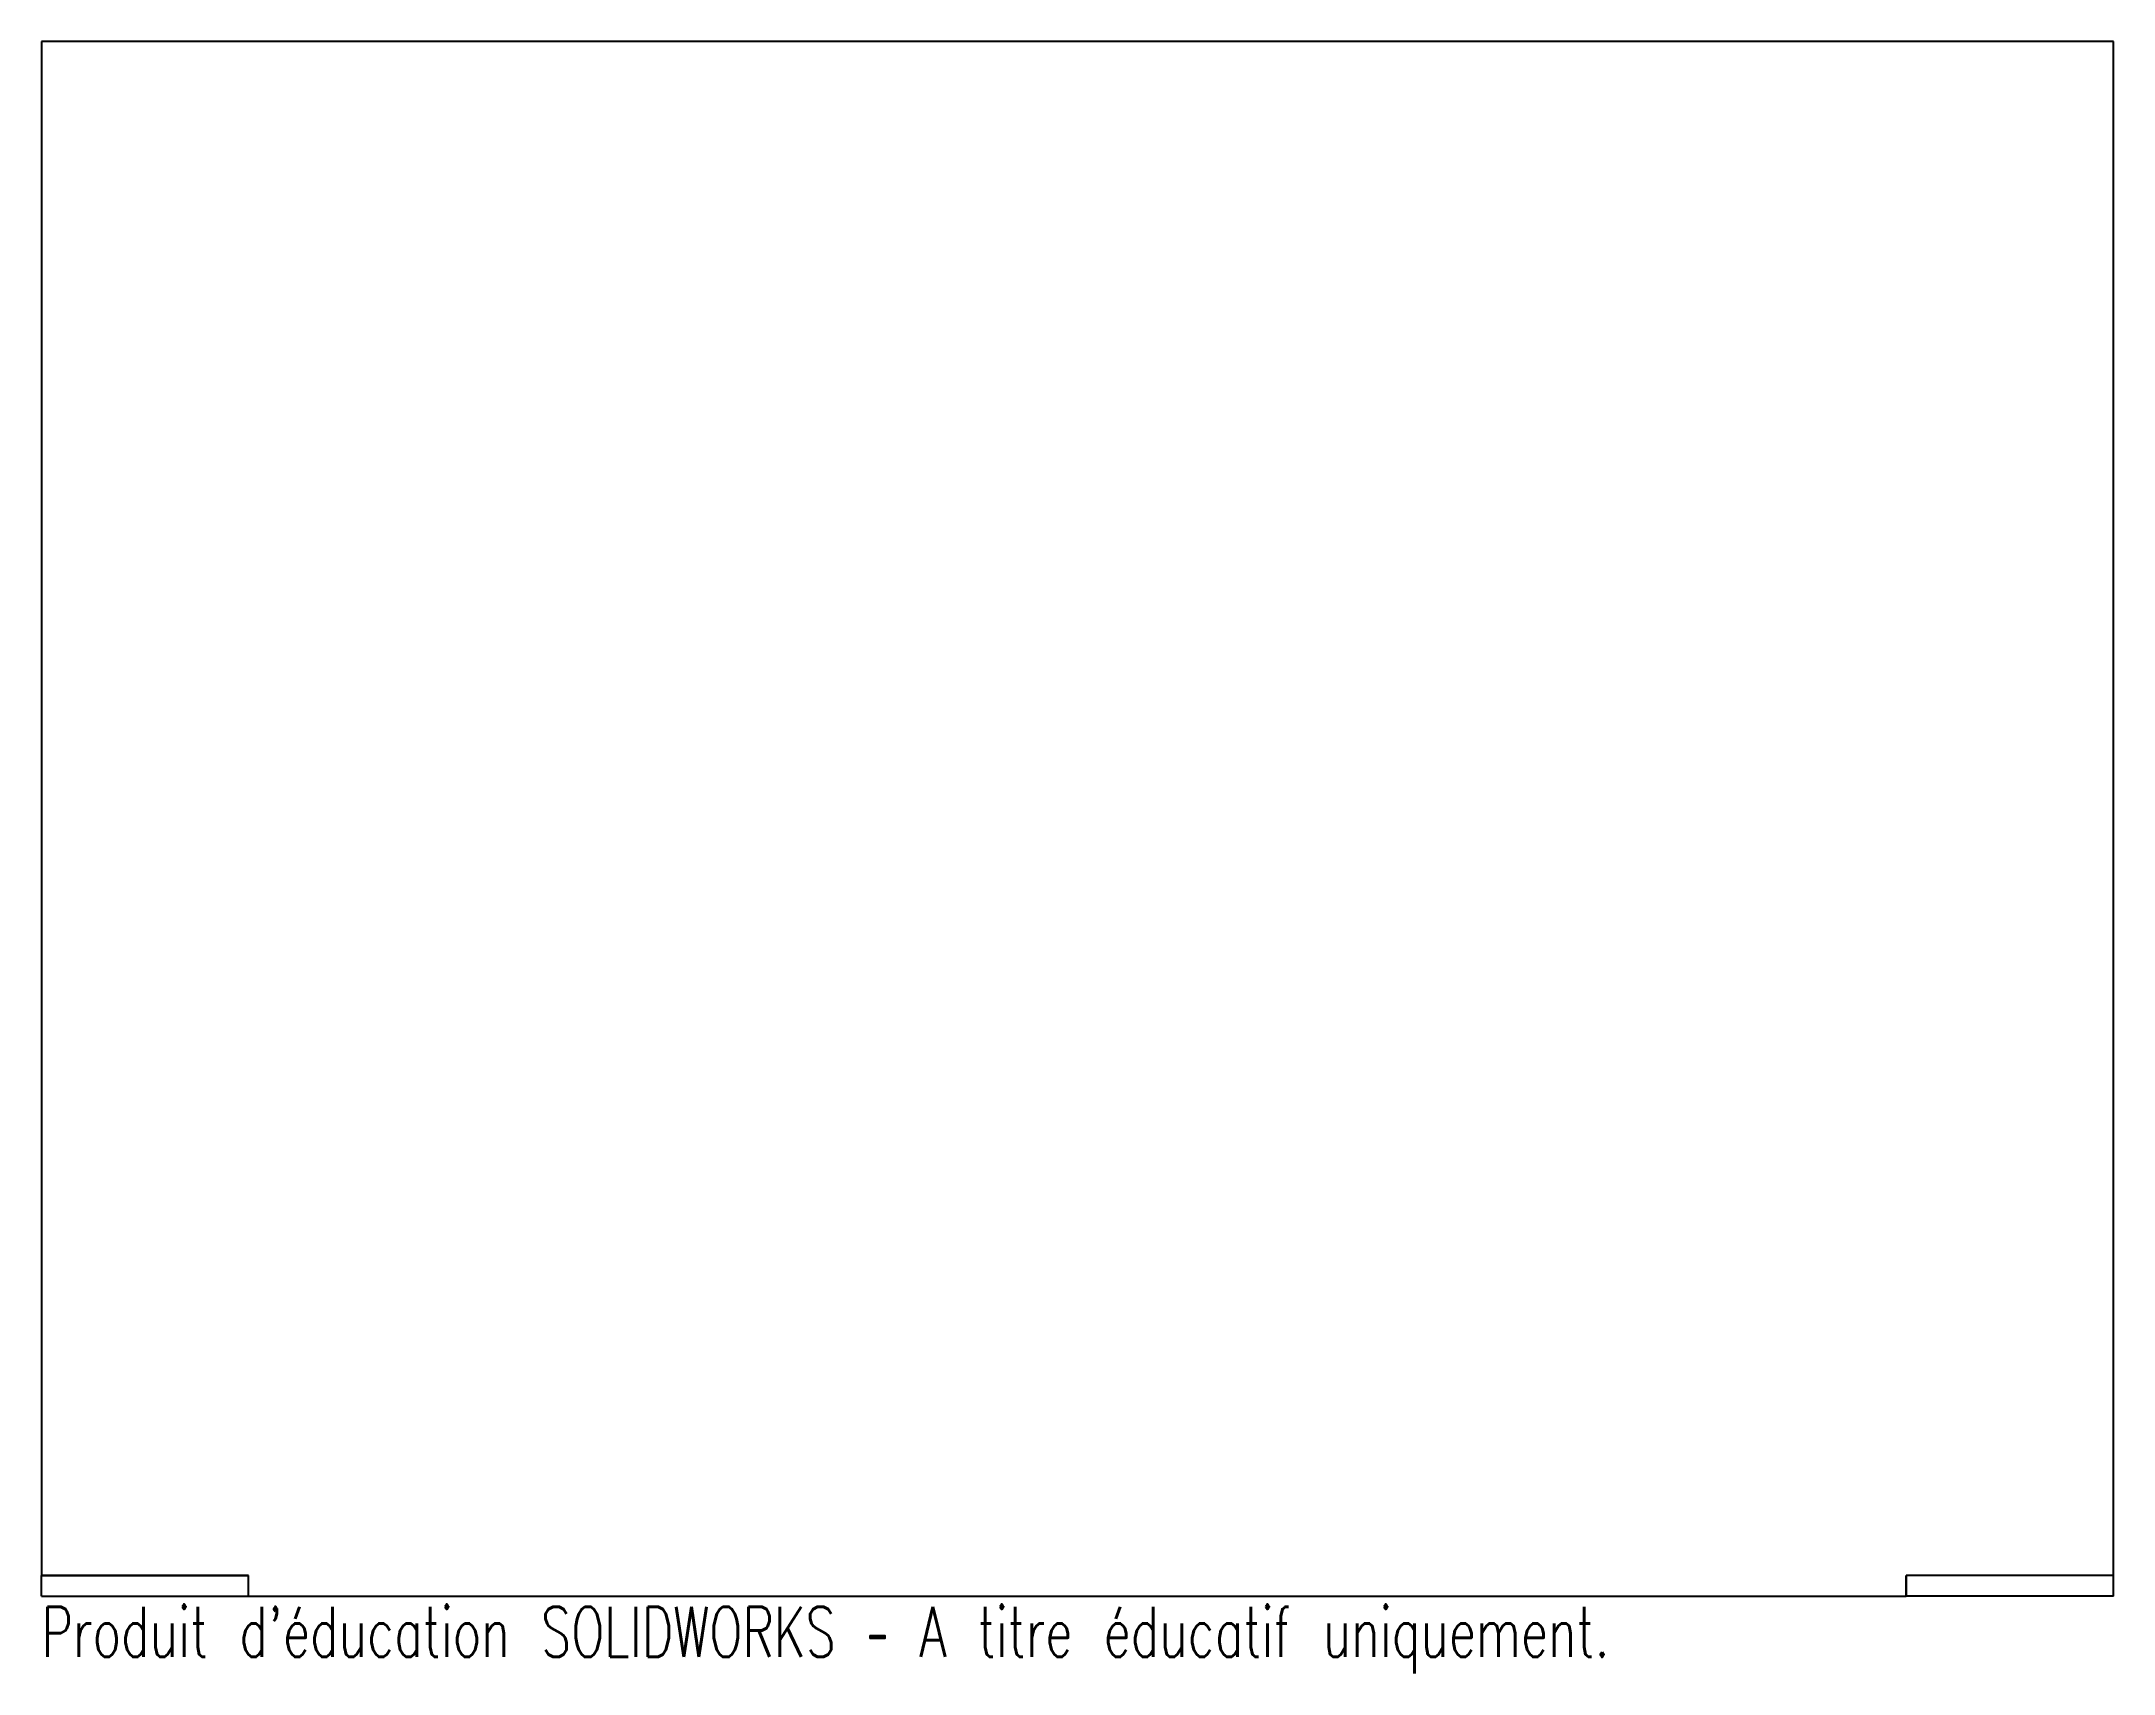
# Model space of a CAD drawing. Header units: millimetres. Extents: x -11 to 189, y -150 to 7.
import ezdxf

# ---------------------------------------------------------------- set-up
doc = ezdxf.new("R2010")
doc.units = ezdxf.units.MM
doc.styles.add('SLDTEXTSTYLE0', font='TXT', dxfattribs={"width": 0.7, "bigfont": 'bigfont'})

msp = doc.modelspace()

# ---------------------------------------------------------------- linework, layer by layer
at = {"color": 7, "linetype": 'Continuous', "lineweight": 25}
for p, q in [((188.96, 6.98), (-11.04, 6.98)), ((-11.04, 6.98), (-11.04, -141.02)), ((188.96, -141.02), (188.96, 6.98)), ((8.96, -141.02), (-11.04, -141.02)), ((8.96, -143.02), (8.96, -141.02)), ((188.96, -141.02), (168.96, -141.02)), ((168.96, -141.02), (168.96, -143.02)), ((8.96, -143.02), (168.96, -143.02))]:
    msp.add_line(p, q, dxfattribs=at)
at = {"color": 7, "linetype": 'Continuous'}
for p, q in [((-11.04, -143.02), (-11.04, -141.02)), ((-11.04, -141.02), (8.96, -141.02)), ((8.96, -143.02), (8.96, -141.02)), ((188.96, -141.02), (168.96, -141.02)), ((168.96, -143.02), (168.96, -141.02)), ((188.96, -143.02), (188.96, -141.02)), ((-11.04, -143.02), (8.96, -143.02)), ((188.96, -143.02), (168.96, -143.02))]:
    msp.add_line(p, q, dxfattribs=at)

# ---------------------------------------------------------------- texts
at = {"color": 7, "linetype": 'Continuous', "insert": (-11.04, -144.04), "char_height": 4.8336, "attachment_point": 1, "style": 'SLDTEXTSTYLE0'}
msp.add_mtext("Produit d'éducation SOLIDWORKS – A titre éducatif uniquement.", dxfattribs=at)

doc.saveas('drawing.dxf')
